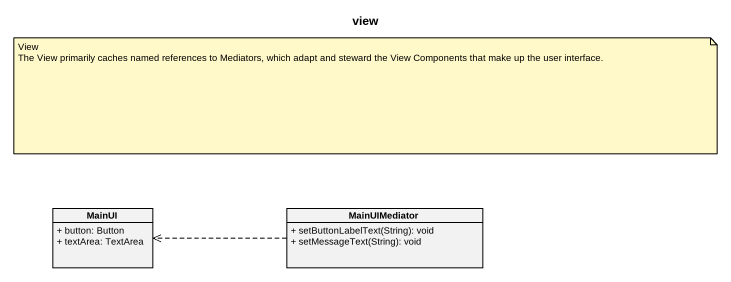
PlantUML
@startuml
title view
hide circle
hide empty members
skinparam classAttributeIconSize 0
class MainUI {
  + button: Button
  + textArea: TextArea
}
class MainUIMediator {
  + setButtonLabelText(String): void
  + setMessageText(String): void
}
MainUIMediator .left.> MainUI
note as N1
  View
  The View primarily caches named references to Mediators, which adapt and steward the View Components that make up the user interface.
end note
@enduml
